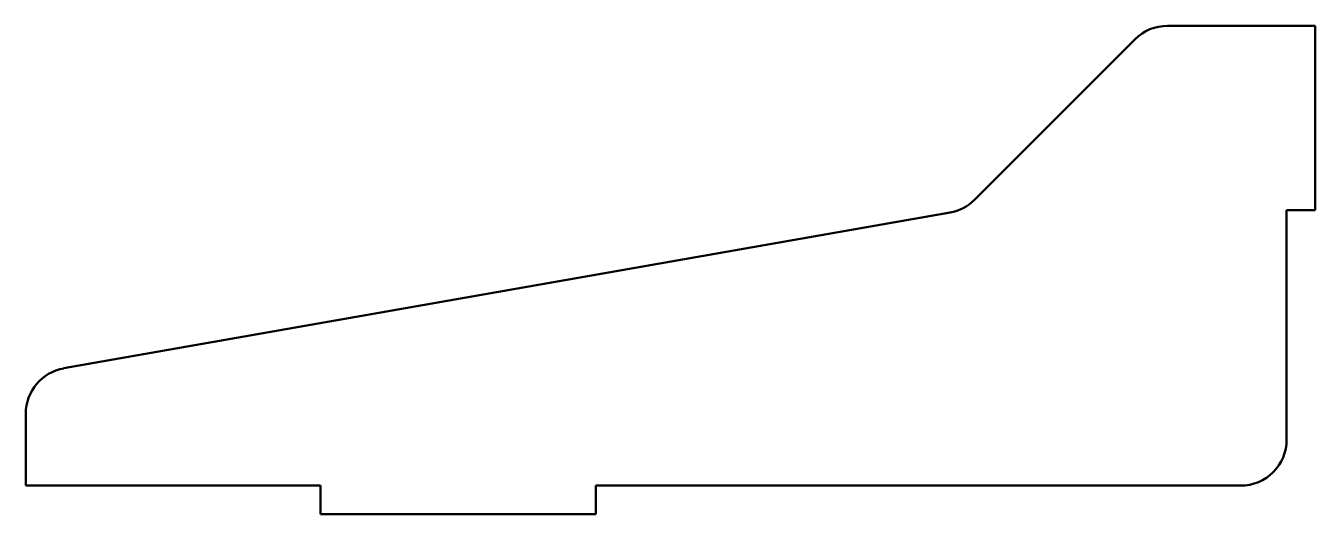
# Model space of a CAD drawing. Header units: millimetres. Extents: x 0 to 140, y 0 to 53.
import ezdxf

# ---------------------------------------------------------------- set-up
doc = ezdxf.new("R2010")
doc.units = ezdxf.units.MM
doc.layers.add('Visible (ANSI)', color=7, linetype='Continuous', lineweight=50)

# ---------------------------------------------------------------- blocks, each defined once
blk = doc.blocks.new('CA-SMT-01-CARTSOP04_Chapas soporte asiento_CA-SMT-01-CARTSOP04')
at = {"layer": 'Visible (ANSI)'}
for p, q in [((53.97, 26.5), (70, 26.5)), ((70, 26.5), (70, 6.5)), ((33.02, 7.62), (50.44, 25.04)), ((-65.87, -10.67), (30.35, 6.23)), ((70, 6.5), (66.9, 6.5)), ((66.9, 6.5), (66.9, -18.4)), ((-70, -23.4), (-70, -15.6)), ((-38, -23.4), (-70, -23.4)), ((-38, -26.5), (-38, -23.4)), ((-8.1, -23.4), (-8.1, -26.5)), ((61.9, -23.4), (-8.1, -23.4)), ((-8.1, -26.5), (-38, -26.5))]:
    blk.add_line(p, q, dxfattribs=at)
at = {"layer": 'Visible (ANSI)', "extrusion": (0, 0, -1)}
for centre, start, end in [((-53.97, 21.5), 45, 90), ((65, -15.6), 0, 80.0369), ((-61.9, -18.4), 180, 270)]:
    blk.add_arc(centre, 5, start, end, dxfattribs=at)
at = {"layer": 'Visible (ANSI)'}
blk.add_arc((29.48, 11.15), 5, 279.9631, 315, dxfattribs=at)

msp = doc.modelspace()

# ---------------------------------------------------------------- block references
msp.add_blockref('CA-SMT-01-CARTSOP04_Chapas soporte asiento_CA-SMT-01-CARTSOP04', (70, 26.5))

doc.saveas('drawing.dxf')
